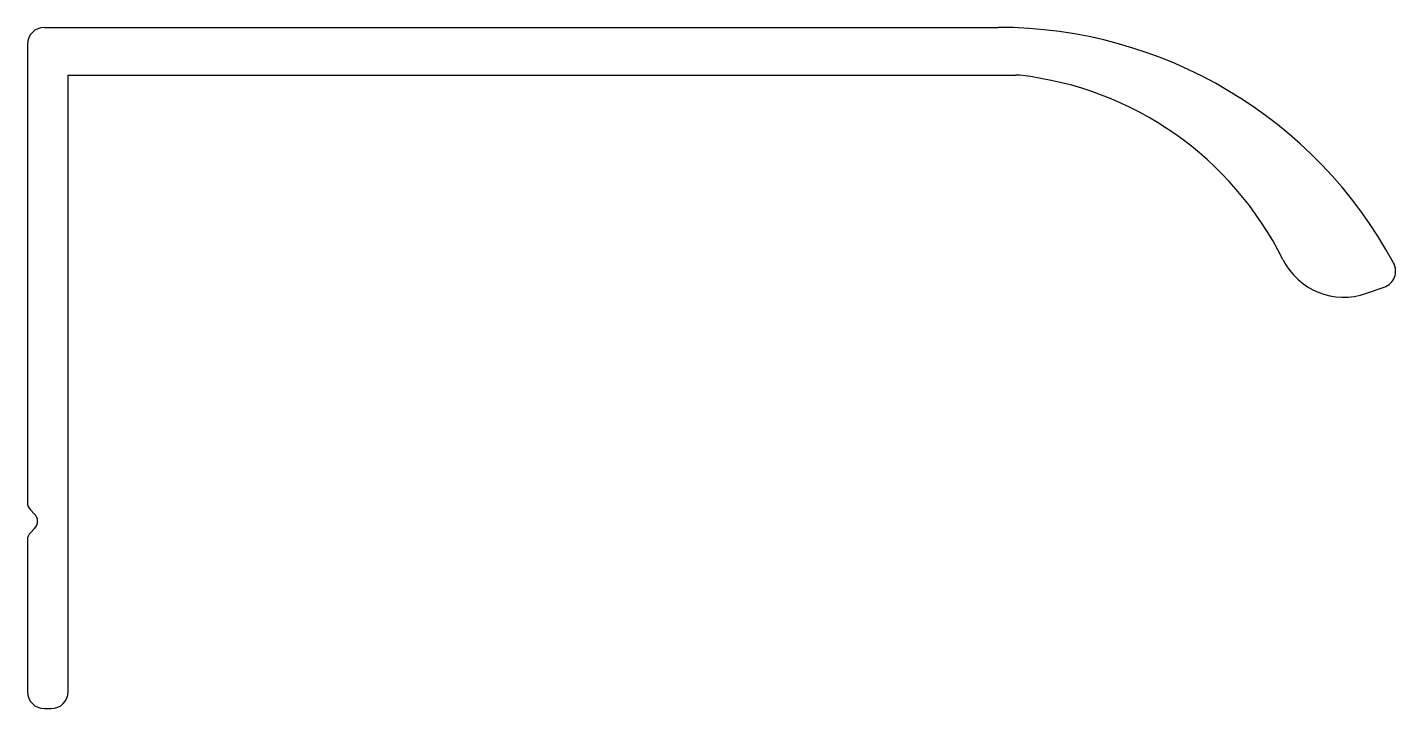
# Model space of a CAD drawing. Extents: x 1671 to 1711.2, y 1764.5 to 1784.5.
import ezdxf

# ---------------------------------------------------------------- set-up
doc = ezdxf.new("R2010")
doc.units = 0
doc.layers.get('0').update_dxf_attribs({"linetype": 'CONTINUOUS'})

msp = doc.modelspace()

# ---------------------------------------------------------------- linework, layer by layer
for p, q in [((1671.546, 1784.524), (1699.546, 1784.524)), ((1671.046, 1784.024), (1671.046, 1770.573)), ((1672.246, 1765.024), (1672.246, 1783.124)), ((1672.246, 1783.124), (1700.068, 1783.124)), ((1710.358, 1776.717), (1710.88, 1776.901)), ((1671.134, 1770.361), (1671.259, 1770.236)), ((1671.259, 1769.812), (1671.134, 1769.687)), ((1671.046, 1769.475), (1671.046, 1765.024)), ((1671.546, 1764.524), (1671.746, 1764.524))]:
    msp.add_line(p, q)
for centre, radius, start, end in [((1671.546, 1784.024), 0.5, 90, 180), ((1699.546, 1771.324), 13.2, 28.4415, 90), ((1700.068, 1782.124), 1, 83.5755, 90), ((1699.077, 1773.322), 9.857, 26.4481, 83.5755), ((1709.693, 1778.603), 2, 206.4481, 289.4155), ((1710.713, 1777.372), 0.5, 289.4155, 28.4415), ((1671.346, 1770.573), 0.3, 180, 225), ((1671.047, 1770.024), 0.3, 315, 45), ((1671.346, 1769.475), 0.3, 135, 180), ((1671.546, 1765.024), 0.5, 180, 270), ((1671.746, 1765.024), 0.5, 270, 360)]:
    msp.add_arc(centre, radius, start, end)

doc.saveas('drawing.dxf')
